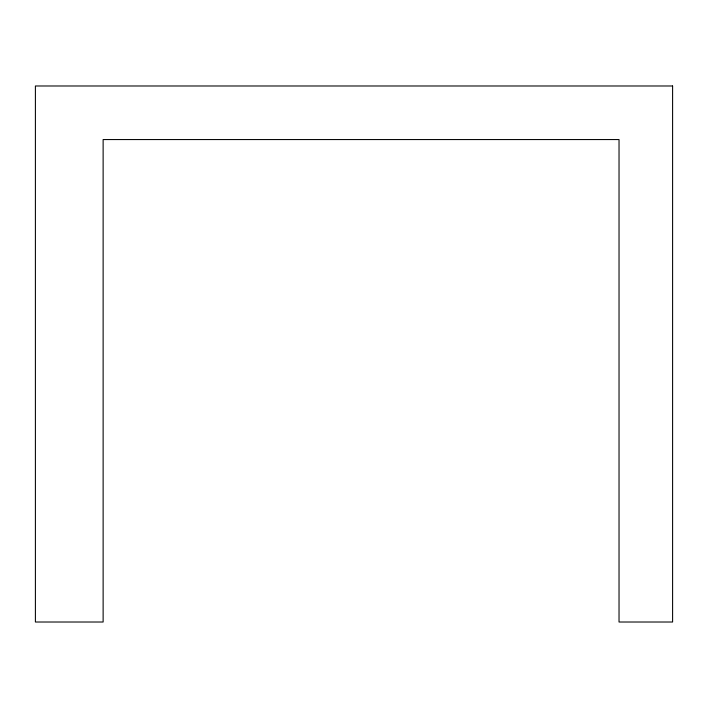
<?xml version="1.0" encoding="UTF-8"?>
<svg xmlns="http://www.w3.org/2000/svg" width="708" height="708" viewBox="0 0 708 708"><rect width="100%" height="100%" fill="white"/><g stroke="black" fill="none" stroke-linecap="round" stroke-linejoin="round"><path stroke-width="1.06" d="M672.6 85.987L35.4 85.987L35.4 622.013L103.129 622.013L103.129 139.556L619.031 139.556L619.031 622.013L672.6 622.013L672.6 85.987"/></g></svg>
